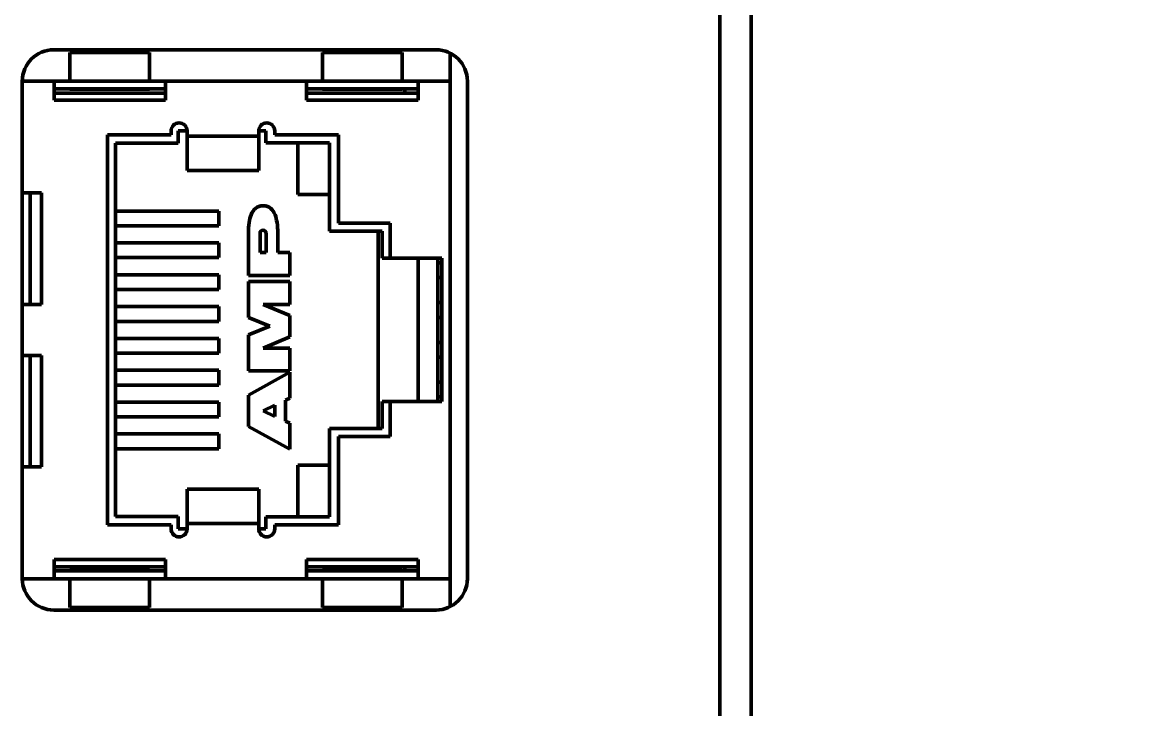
# Model space of a CAD drawing. Header units: millimetres. Extents: x 1391 to 4749, y -272 to 879.
# Drawn here: x 1847.56 to 1883.16, y 379.55 to 401.44 of the extents above; entities that cross this region are included whole.
import ezdxf

# ---------------------------------------------------------------- set-up
doc = ezdxf.new("R2010")
doc.units = ezdxf.units.MM
doc.header["$LTSCALE"] = 3
doc.layers.get('0').update_dxf_attribs({"lineweight": 25})
doc.layers.add('외형선(ISO)', color=7, linetype='Continuous', lineweight=50)
doc.layers.add('치수(ISO)', color=7, linetype='Continuous', lineweight=25)
doc.styles.add('레이블 문자 (JIS)', font='')
doc.styles.get('레이블 문자 (JIS)').set_extended_font_data('Gulim')
doc.dimstyles.new('복사 대상기본값 (JIS)', dxfattribs={"dimscale": 3, "dimtxt": 3, "dimasz": 2, "dimexe": 1, "dimexo": 0.5, "dimgap": 0.8, "dimtad": 1, "dimdsep": 46, "dimtxsty": '레이블 문자 (JIS)', "dimblk": 'Filled-1', "dimcen": 0.09, "dimdle": 10, "dimclrd": 256, "dimclre": 256, "dimclrt": 256, "dimazin": 2, "dimtfac": 0.666667, "dimtmove": 0, "dimatfit": 3, "dimldrblk": 'OPEN', "dimfxl": 1, "dimtolj": 1, "dimtzin": 0, "dimlwd": -1, "dimlwe": -1, "dimarcsym": 0})

# ---------------------------------------------------------------- blocks, each defined once
blk = doc.blocks.new('Filled-1')
at = {"color": 0}
for p, q in [((0, 0), (-1, 0.25)), ((-1, 0.25), (-1, -0.25)), ((-1, 0), (0, 0)), ((-1, -0.25), (0, 0))]:
    blk.add_line(p, q, dxfattribs=at)
at = {"color": 0, "flags": 128}
blk.add_lwpolyline([(-1, -0.25), (0, 0), (-1, 0.25), (-1, -0.25)], dxfattribs=at)
at = {"color": 0}
blk.add_solid([(-1, -0.25), (0, 0), (-1, 0.25), (-1, -0.25)], dxfattribs=at)
blk = doc.blocks.new('*D13')
at = {"layer": 'Defpoints', "color": 0}
for p in [(1865.801, 456.269), (1943.517, 456.269), (1858.301, 244.269)]:
    blk.add_point(p, dxfattribs=at)
at = {"layer": '치수(ISO)'}
for p, q in [((1867.301, 456.269), (1946.517, 456.269)), ((1943.517, 250.269), (1943.517, 450.269)), ((1859.801, 244.269), (1946.517, 244.269))]:
    blk.add_line(p, q, dxfattribs=at)
at = {"layer": '치수(ISO)', "linetype": 'ByBlock', "xscale": 6, "yscale": 6, "zscale": 6}
for p, rotation in [((1943.517, 456.269), 90), ((1943.517, 244.269), 270)]:
    blk.add_blockref('Filled-1', p, dxfattribs=dict(at, rotation=rotation))
at = {"layer": '치수(ISO)', "insert": (1931.865, 350.329), "char_height": 9, "attachment_point": 2, "rotation": 90, "style": '레이블 문자 (JIS)'}
blk.add_mtext('\\A1;212', dxfattribs=at)
blk = doc.blocks.new('_Open')
at = {"color": 0, "linetype": 'ByBlock', "lineweight": -2}
for p, q in [((-1, 0.1667), (0, 0)), ((-1, -0.1667), (0, 0)), ((0, 0), (-1, 0))]:
    blk.add_line(p, q, dxfattribs=at)
blk = doc.blocks.new('*D14')
at = {"layer": 'Defpoints', "color": 0}
for p in [(1868.801, 441.269), (1925.517, 441.269), (1868.801, 259.269)]:
    blk.add_point(p, dxfattribs=at)
at = {"layer": '치수(ISO)'}
for p, q in [((1870.301, 441.269), (1928.517, 441.269)), ((1925.517, 265.269), (1925.517, 435.269)), ((1870.301, 259.269), (1928.517, 259.269))]:
    blk.add_line(p, q, dxfattribs=at)
at = {"layer": '치수(ISO)', "linetype": 'ByBlock', "xscale": 6, "yscale": 6, "zscale": 6}
for p, rotation in [((1925.517, 441.269), 90), ((1925.517, 259.269), 270)]:
    blk.add_blockref('Filled-1', p, dxfattribs=dict(at, rotation=rotation))
at = {"layer": '치수(ISO)', "insert": (1913.865, 350.329), "char_height": 9, "attachment_point": 2, "rotation": 90, "style": '레이블 문자 (JIS)'}
blk.add_mtext('\\A1;182', dxfattribs=at)

msp = doc.modelspace()

# ---------------------------------------------------------------- linework, layer by layer
at = {"layer": '외형선(ISO)', "color": 0}
for p, q in [((1869.801, 421.269), (1869.801, 279.269)), ((1870.801, 421.269), (1870.801, 279.269)), ((1848.561, 400.569), (1860.753, 400.569)), ((1849.08, 400.484), (1849.08, 400.161)), ((1851.62, 400.484), (1849.08, 400.484)), ((1851.62, 400.484), (1851.62, 400.161)), ((1857.132, 400.484), (1857.132, 400.161)), ((1859.672, 400.484), (1857.132, 400.484)), ((1858.801, 400.569), (1858.801, 400.484)), ((1859.672, 400.484), (1859.672, 400.161)), ((1861.201, 399.569), (1861.201, 400.463)), ((1849.08, 399.569), (1849.08, 400.161)), ((1851.62, 399.569), (1851.62, 400.161)), ((1857.132, 399.569), (1857.132, 400.161)), ((1859.672, 399.569), (1859.672, 400.161)), ((1847.561, 383.694), (1847.561, 399.569)), ((1848.572, 399.569), (1847.561, 399.569)), ((1849.08, 399.569), (1848.572, 399.569)), ((1848.572, 398.96), (1848.572, 399.569)), ((1851.62, 399.569), (1849.08, 399.569)), ((1852.128, 399.569), (1851.62, 399.569)), ((1856.624, 399.569), (1852.128, 399.569)), ((1852.128, 398.96), (1852.128, 399.569)), ((1857.132, 399.569), (1856.624, 399.569)), ((1856.624, 398.96), (1856.624, 399.569)), ((1859.672, 399.569), (1857.132, 399.569)), ((1860.18, 399.569), (1859.672, 399.569)), ((1861.201, 399.569), (1860.18, 399.569)), ((1860.18, 398.96), (1860.18, 399.569)), ((1861.201, 383.694), (1861.201, 399.569)), ((1861.753, 399.569), (1861.753, 383.694)), ((1849.08, 399.32), (1848.572, 399.32)), ((1852.128, 399.188), (1848.572, 399.188)), ((1851.62, 399.32), (1849.08, 399.32)), ((1849.08, 399.307), (1849.08, 399.32)), ((1851.62, 399.307), (1849.08, 399.307)), ((1852.128, 399.32), (1851.62, 399.32)), ((1851.62, 399.307), (1851.62, 399.32)), ((1857.132, 399.32), (1856.624, 399.32)), ((1860.18, 399.188), (1856.624, 399.188)), ((1859.672, 399.32), (1857.132, 399.32)), ((1857.132, 399.307), (1857.132, 399.32)), ((1859.672, 399.307), (1857.132, 399.307)), ((1860.18, 399.32), (1859.672, 399.32)), ((1859.672, 399.307), (1859.672, 399.32)), ((1859.753, 399.188), (1859.753, 399.32)), ((1852.128, 398.96), (1848.572, 398.96)), ((1860.18, 398.96), (1856.624, 398.96)), ((1852.306, 397.855), (1852.306, 397.982)), ((1852.535, 397.982), (1852.535, 397.588)), ((1852.814, 397.982), (1852.535, 397.982)), ((1852.814, 397.982), (1852.814, 397.807)), ((1855.1, 397.982), (1855.1, 397.807)), ((1855.329, 397.982), (1855.1, 397.982)), ((1855.329, 397.601), (1855.329, 397.982)), ((1855.608, 397.982), (1855.608, 397.855)), ((1850.274, 385.409), (1850.274, 397.855)), ((1850.274, 397.855), (1852.306, 397.855)), ((1855.1, 397.807), (1852.814, 397.807)), ((1852.814, 397.807), (1852.814, 396.956)), ((1855.1, 397.807), (1855.1, 396.956)), ((1855.608, 397.855), (1857.64, 397.855)), ((1857.64, 397.855), (1857.64, 395.035)), ((1850.528, 397.588), (1850.528, 385.675)), ((1852.535, 397.588), (1850.528, 397.588)), ((1857.361, 397.601), (1855.329, 397.601)), ((1856.345, 395.95), (1856.345, 397.601)), ((1857.361, 394.781), (1857.361, 397.601)), ((1852.814, 396.712), (1852.814, 396.956)), ((1855.1, 396.712), (1855.1, 396.956)), ((1855.1, 396.712), (1852.814, 396.712)), ((1847.561, 396), (1848.171, 396)), ((1847.81, 392.444), (1847.81, 396)), ((1848.171, 392.444), (1848.171, 396)), ((1857.361, 395.95), (1856.345, 395.95)), ((1853.83, 395.423), (1850.528, 395.423)), ((1853.83, 395.423), (1853.83, 394.953)), ((1853.83, 394.953), (1850.528, 394.953)), ((1857.361, 394.781), (1859.037, 394.781)), ((1857.64, 395.035), (1859.291, 395.035)), ((1858.91, 388.482), (1858.91, 394.781)), ((1859.037, 394.781), (1859.037, 393.918)), ((1859.291, 395.035), (1859.291, 393.918)), ((1853.83, 394.407), (1850.528, 394.407)), ((1853.83, 394.407), (1853.83, 393.937)), ((1854.77, 394.713), (1854.77, 393.371)), ((1855.14, 394.101), (1855.14, 394.713)), ((1855.337, 394.713), (1855.337, 394.101)), ((1855.705, 394.101), (1855.705, 394.713)), ((1855.337, 394.101), (1855.14, 394.101)), ((1856.091, 394.101), (1855.705, 394.101)), ((1856.091, 393.371), (1856.091, 394.101)), ((1853.83, 393.937), (1850.528, 393.937)), ((1859.037, 393.918), (1859.291, 393.918)), ((1859.291, 393.918), (1860.942, 393.918)), ((1860.18, 389.346), (1860.18, 393.918)), ((1860.815, 389.346), (1860.815, 393.918)), ((1860.815, 393.772), (1860.942, 393.772)), ((1860.942, 393.918), (1860.942, 389.346)), ((1853.83, 393.391), (1850.528, 393.391)), ((1853.83, 393.391), (1853.83, 392.921)), ((1854.77, 393.371), (1856.091, 393.371)), ((1854.77, 393.173), (1854.77, 392.025)), ((1856.091, 393.173), (1854.77, 393.173)), ((1856.091, 392.447), (1856.091, 393.173)), ((1860.815, 393.302), (1860.942, 393.302)), ((1853.83, 392.921), (1850.528, 392.921)), ((1847.561, 392.444), (1848.171, 392.444)), ((1853.83, 392.375), (1850.528, 392.375)), ((1853.83, 392.375), (1853.83, 391.905)), ((1856.091, 392.087), (1855.238, 392.447)), ((1855.238, 392.447), (1856.091, 392.447)), ((1860.815, 392.502), (1860.942, 392.502)), ((1854.77, 392.025), (1855.453, 391.749)), ((1856.091, 391.412), (1856.091, 392.087)), ((1860.815, 392.032), (1860.942, 392.032)), ((1853.83, 391.905), (1850.528, 391.905)), ((1855.453, 391.749), (1854.77, 391.473)), ((1853.83, 391.359), (1850.528, 391.359)), ((1853.83, 391.359), (1853.83, 390.889)), ((1854.77, 391.473), (1854.77, 390.326)), ((1855.238, 391.052), (1856.091, 391.412)), ((1860.815, 391.232), (1860.942, 391.232)), ((1853.83, 390.889), (1850.528, 390.889)), ((1856.091, 391.052), (1855.238, 391.052)), ((1856.091, 390.326), (1856.091, 391.052)), ((1847.561, 390.819), (1848.171, 390.819)), ((1847.81, 387.263), (1847.81, 390.819)), ((1848.171, 387.263), (1848.171, 390.819)), ((1860.815, 390.762), (1860.942, 390.762)), ((1853.83, 390.343), (1850.528, 390.343)), ((1853.83, 390.343), (1853.83, 389.873)), ((1854.77, 390.326), (1856.091, 390.326)), ((1856.091, 390.284), (1854.77, 389.552)), ((1856.091, 389.454), (1856.091, 390.284)), ((1853.83, 389.873), (1850.528, 389.873)), ((1860.815, 389.962), (1860.942, 389.962)), ((1854.77, 389.552), (1854.77, 388.554)), ((1855.951, 389.387), (1856.091, 389.454)), ((1860.815, 389.492), (1860.942, 389.492)), ((1853.83, 389.327), (1850.528, 389.327)), ((1853.83, 389.327), (1853.83, 388.857)), ((1855.238, 389.049), (1855.618, 389.229)), ((1855.618, 389.229), (1855.618, 388.872)), ((1855.951, 388.717), (1855.951, 389.387)), ((1859.291, 389.346), (1859.037, 389.346)), ((1859.037, 389.346), (1859.037, 388.482)), ((1860.942, 389.346), (1859.291, 389.346)), ((1859.291, 389.346), (1859.291, 388.228)), ((1853.83, 388.857), (1850.528, 388.857)), ((1855.618, 388.872), (1855.238, 389.049)), ((1856.091, 388.652), (1855.951, 388.717)), ((1854.77, 388.554), (1856.091, 387.822)), ((1856.091, 387.822), (1856.091, 388.652)), ((1859.037, 388.482), (1857.361, 388.482)), ((1857.361, 385.663), (1857.361, 388.482)), ((1853.83, 388.311), (1850.528, 388.311)), ((1853.83, 388.311), (1853.83, 387.841)), ((1859.291, 388.228), (1857.64, 388.228)), ((1857.64, 388.228), (1857.64, 385.409)), ((1853.83, 387.841), (1850.528, 387.841)), ((1856.345, 387.314), (1857.361, 387.314)), ((1856.345, 385.663), (1856.345, 387.314)), ((1847.561, 387.263), (1848.171, 387.263)), ((1852.814, 386.307), (1852.814, 386.552)), ((1855.1, 386.552), (1852.814, 386.552)), ((1852.814, 386.307), (1852.814, 385.456)), ((1855.1, 386.307), (1855.1, 386.552)), ((1855.1, 386.307), (1855.1, 385.456)), ((1850.528, 385.675), (1852.535, 385.675)), ((1852.535, 385.675), (1852.535, 385.282)), ((1855.329, 385.663), (1857.361, 385.663)), ((1855.329, 385.282), (1855.329, 385.663)), ((1852.306, 385.409), (1850.274, 385.409)), ((1852.306, 385.282), (1852.306, 385.409)), ((1852.535, 385.282), (1852.814, 385.282)), ((1855.1, 385.456), (1852.814, 385.456)), ((1852.814, 385.456), (1852.814, 385.282)), ((1855.1, 385.456), (1855.1, 385.282)), ((1855.1, 385.282), (1855.329, 385.282)), ((1857.64, 385.409), (1855.608, 385.409)), ((1855.608, 385.409), (1855.608, 385.282)), ((1848.572, 383.694), (1848.572, 384.304)), ((1852.128, 384.304), (1848.572, 384.304)), ((1852.128, 383.694), (1852.128, 384.304)), ((1856.624, 383.694), (1856.624, 384.304)), ((1860.18, 384.304), (1856.624, 384.304)), ((1860.18, 383.694), (1860.18, 384.304)), ((1852.128, 384.075), (1848.572, 384.075)), ((1849.08, 383.943), (1848.572, 383.943)), ((1851.62, 383.956), (1849.08, 383.956)), ((1849.08, 383.943), (1849.08, 383.956)), ((1851.62, 383.943), (1849.08, 383.943)), ((1851.62, 383.943), (1851.62, 383.956)), ((1852.128, 383.943), (1851.62, 383.943)), ((1860.18, 384.075), (1856.624, 384.075)), ((1857.132, 383.943), (1856.624, 383.943)), ((1859.672, 383.956), (1857.132, 383.956)), ((1857.132, 383.943), (1857.132, 383.956)), ((1859.672, 383.943), (1857.132, 383.943)), ((1859.672, 383.943), (1859.672, 383.956)), ((1860.18, 383.943), (1859.672, 383.943)), ((1859.753, 383.943), (1859.753, 384.075)), ((1847.561, 383.694), (1848.572, 383.694)), ((1849.08, 383.694), (1848.572, 383.694)), ((1849.08, 383.103), (1849.08, 383.694)), ((1851.62, 383.694), (1849.08, 383.694)), ((1851.62, 383.103), (1851.62, 383.694)), ((1852.128, 383.694), (1851.62, 383.694)), ((1852.128, 383.694), (1856.624, 383.694)), ((1857.132, 383.694), (1856.624, 383.694)), ((1857.132, 383.103), (1857.132, 383.694)), ((1859.672, 383.694), (1857.132, 383.694)), ((1860.18, 383.694), (1859.672, 383.694)), ((1859.672, 383.103), (1859.672, 383.694)), ((1860.18, 383.694), (1861.201, 383.694)), ((1861.201, 382.8), (1861.201, 383.694)), ((1849.08, 383.103), (1849.08, 382.78)), ((1851.62, 383.103), (1851.62, 382.78)), ((1857.132, 383.103), (1857.132, 382.78)), ((1859.672, 383.103), (1859.672, 382.78)), ((1860.753, 382.694), (1848.561, 382.694)), ((1851.62, 382.78), (1849.08, 382.78)), ((1859.672, 382.78), (1857.132, 382.78)), ((1858.801, 382.78), (1858.801, 382.694))]:
    msp.add_line(p, q, dxfattribs=at)
for centre, radius, start, end in [((1848.561, 399.569), 1, 90, 180), ((1860.753, 399.569), 1, 0, 90), ((1852.56, 397.982), 0.254, 0, 180), ((1855.354, 397.982), 0.254, 0, 180), ((1855.238, 394.713), 0.0982, 0, 180), ((1852.56, 385.282), 0.254, 180, 0), ((1855.354, 385.282), 0.254, 180, 0), ((1848.561, 383.694), 1, 180, 270), ((1860.753, 383.694), 1, 270, 0)]:
    msp.add_arc(centre, radius, start, end, dxfattribs=at)
for points, knots in [([(1855.238, 395.592), (1855.136, 395.593), (1855.059, 395.564), (1854.995, 395.509), (1854.939, 395.463), (1854.892, 395.396), (1854.855, 395.303), (1854.8, 395.166), (1854.77, 394.972), (1854.77, 394.713)], [0, 0, 0, 0, 0.3194225, 0.3194225, 0.3194225, 0.5950369, 0.5950369, 0.5950369, 1, 1, 1, 1]), ([(1855.705, 394.713), (1855.705, 394.972), (1855.675, 395.165), (1855.621, 395.302), (1855.584, 395.395), (1855.537, 395.462), (1855.482, 395.509), (1855.418, 395.563), (1855.341, 395.593), (1855.238, 395.592)], [0, 0, 0, 0, 0.4044615, 0.4044615, 0.4044615, 0.6796606, 0.6796606, 0.6796606, 0.9999999, 0.9999999, 0.9999999, 0.9999999])]:
    msp.add_open_spline(points, degree=3, knots=knots, dxfattribs=at)

# ---------------------------------------------------------------- dimensions: what is measured, and where the dimension line sits
at = {"layer": '치수(ISO)', "color": 0}
for base, p1, p2, picture, middle in [((1943.517, 456.269), (1858.301, 244.269), (1865.801, 456.269), '*D13', (1943.517, 350.329)), ((1925.517, 441.269), (1868.801, 259.269), (1868.801, 441.269), '*D14', (1925.517, 350.329))]:
    dim = msp.add_linear_dim(base=base, p1=p1, p2=p2, angle=270, dimstyle='복사 대상기본값 (JIS)', override={"dimgap": 0.8, "dimdec": 2, "dimtol": 0, "dimlim": 0, "dimtp": 0, "dimtm": 0, "dimtdec": 2, "dimtofl": 0, "dimatfit": 1}, dxfattribs=at)
    dim.commit()
    dim.dimension.update_dxf_attribs({"geometry": picture, "text_midpoint": middle, "dimtype": 160})

doc.saveas('drawing.dxf')
